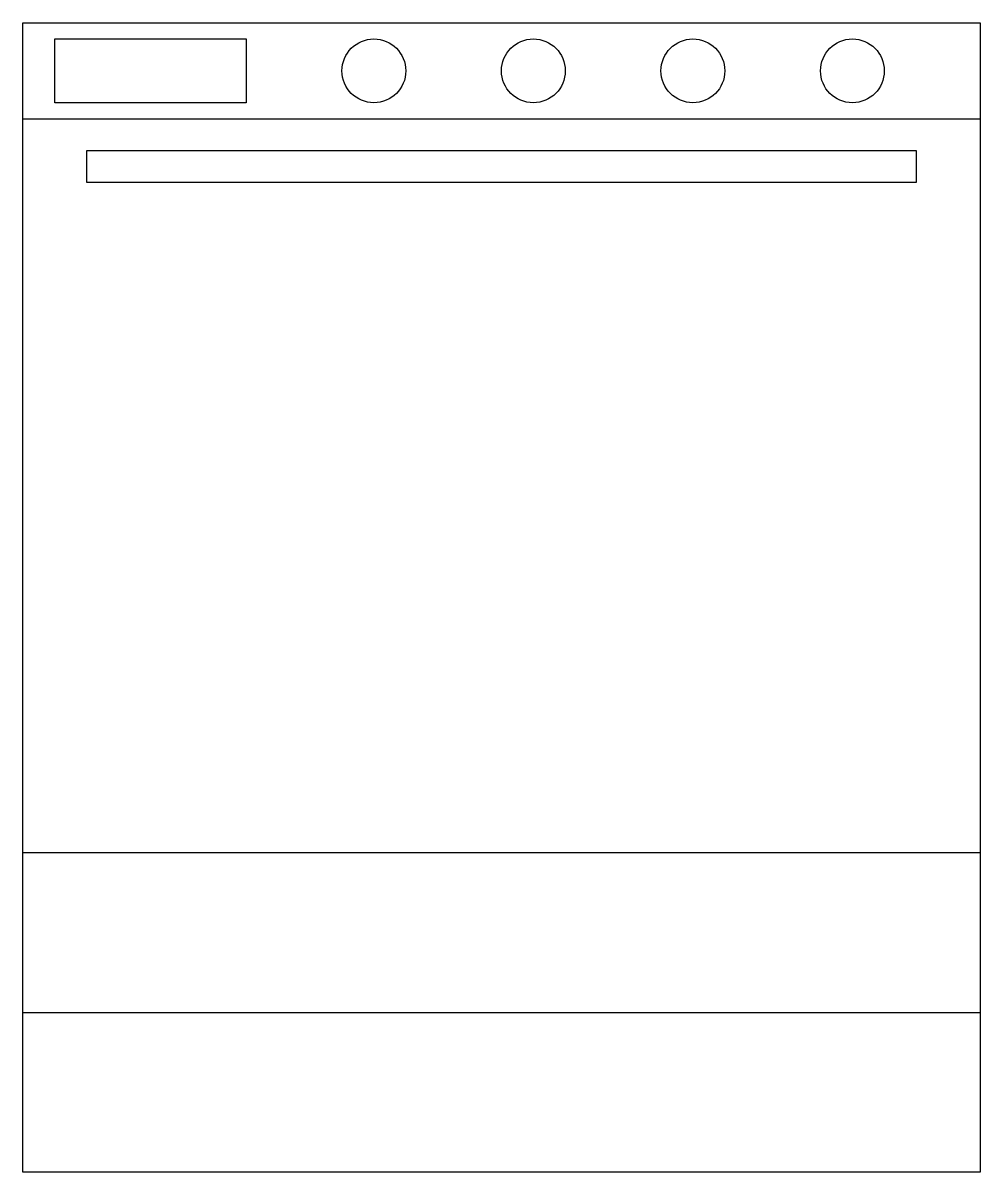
# Model space of a CAD drawing. Extents: x 228.1 to 258.1, y 292.8 to 328.8.
import ezdxf

# ---------------------------------------------------------------- set-up
doc = ezdxf.new("R2010")
doc.units = 0
doc.header["$MEASUREMENT"] = 0

# ---------------------------------------------------------------- blocks, each defined once
blk = doc.blocks.new('Range-Oven - 30 in front')
for p, q in [((0, 33.00005), (30, 33.00005)), ((30, 10), (0, 10)), ((0, 5), (30, 5))]:
    blk.add_line(p, q)
for points in [[(0, 0), (0, 36.00005), (30, 36.00005), (30, 0)], [(1, 33.50005), (1, 35.50005), (7, 35.50005), (7, 33.50005)], [(2, 31.00005), (2, 32.00005), (28, 32.00005), (28, 31.00005)]]:
    blk.add_lwpolyline(points, close=True)
for centre in [(11, 34.50005), (16, 34.50005), (21, 34.50005), (26, 34.50005)]:
    blk.add_circle(centre, 1)

msp = doc.modelspace()

# ---------------------------------------------------------------- block references
msp.add_blockref('Range-Oven - 30 in front', (228.138, 292.812))

doc.saveas('drawing.dxf')
